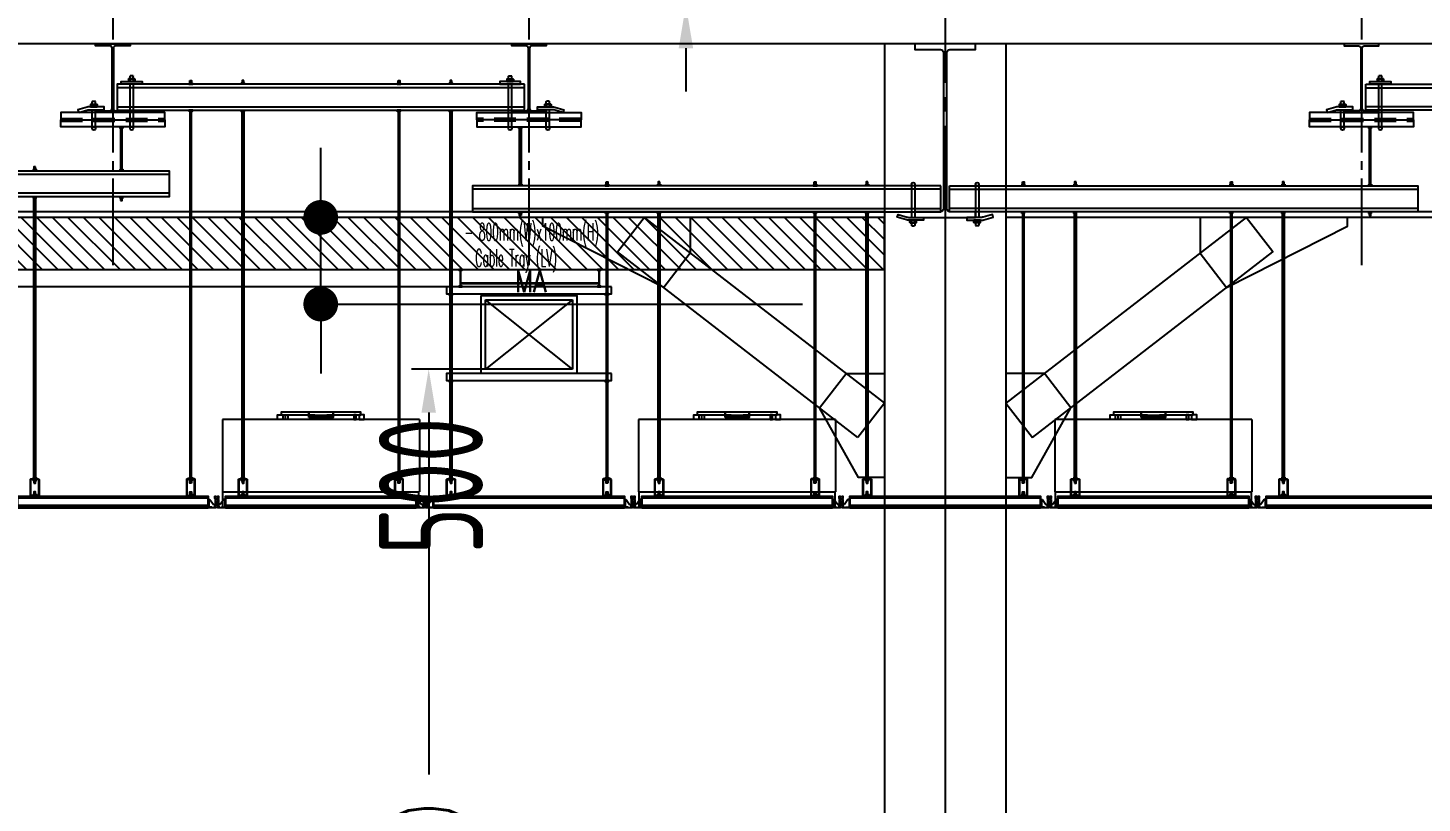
# Model space of a CAD drawing. Header units: millimetres. Extents: x -192235 to 515711, y 45168 to 947868.
# Drawn here: x 109711 to 117750, y 459348 to 463818 of the extents above; entities that cross this region are included whole.
import ezdxf
from ezdxf.enums import TextEntityAlignment as Align

# ---------------------------------------------------------------- set-up
doc = ezdxf.new("R2010")
doc.units = ezdxf.units.MM
doc.header["$LTSCALE"] = 1000
doc.header["$PDMODE"] = 1
for name, pattern in [('TPH12-SEC-@20-1$0$CENTERK0', [0.65, 0.5, -0.05, 0.05, -0.05]), ('TPH12-SEC-@20-1$0$CENTERK5', [6.916, 6.667, -0.083, 0.083, -0.083]), ('YCD-Xfa-Sec-24$0$HIDDEN', [0.375, 0.25, -0.125]), ('YCD-Xfa-Sec-24$0$HIDDEN2', [0.1875, 0.125, -0.0625])]:
    doc.linetypes.add(name, pattern=pattern)
for name, color, linetype in [('0-rev-20250425-與2次配干涉後移位', 7, 'Continuous'), ('E-POWER-CABL', 80, 'Continuous'), ('M-TXT', 3, 'Continuous'), ('SUPPORT', 2, 'Continuous'), ('TPH12-SEC-@20-1$0$H-SIN', 252, 'TPH12-SEC-@20-1$0$CENTERK5'), ('TPH12-SEC-@20-1$0$KABE1', 252, 'Continuous'), ('TPH12-SEC-@20-1$0$SIAGE1', 252, 'Continuous'), ('TPH12-SEC-@20-1$0$SIN-M', 252, 'Continuous'), ('TPH12-SEC-@20-1$0$STEEL2', 252, 'Continuous'), ('TPH12-SEC-@20-1$0$STEEL3', 252, 'Continuous'), ('YCD-Xfa-Sec-24$0$A-C-Ceil-Hand4-8', 192, 'Continuous'), ('YCD-Xfa-Sec-24$0$A-C-Ceil-Hand_3-8', 2, 'Continuous'), ('YCD-Xfa-Sec-24$0$A-C-Ceiling Grid', 15, 'Continuous'), ('YCD-Xfa-Sec-24$0$Ceil-Sup-150', 3, 'Continuous'), ('YCD-Xfa-Sec-24$0$Ceil-Sup-P1001', 3, 'Continuous'), ('YCD-Xfa-Sec-24$0$FFU', 145, 'Continuous'), ('YFM1P-短$0$14P5-CSH-3-402-B$0$SH-TEXT', 4, 'Continuous'), ('YFM1P-短$0$E-XTR', 4, 'Continuous'), ('YFM1P-短$0$M-HVAC-CMDUCT', 150, 'Continuous')]:
    doc.layers.add(name, color=color, linetype=linetype)
doc.styles.add('aa-txt', font='simplex.shx', dxfattribs={"width": 0.7, "bigfont": 'chineset.shx'})
doc.styles.add('TPH12-SEC-@20-1$0$dim-txt', font='isocp.shx', dxfattribs={"width": 0.7, "bigfont": 'chineset.shx'})
doc.styles.add('YFM1P-短$0$14P5-CSH-3-402-B$0$AA-TXT', font='simplex.shx', dxfattribs={"width": 0.8, "bigfont": 'CHINA.shx'})
doc.dimstyles.new('adim-1500', dxfattribs={"dimscale": 1000, "dimtxt": 0.375, "dimasz": 0.25, "dimexe": 0.1, "dimexo": 0.5, "dimgap": 0.15, "dimtad": 0, "dimdec": 4, "dimtxsty": 'aa-txt', "dimcen": 3.75, "dimclrd": 3, "dimclre": 3, "dimclrt": 256, "dimadec": 0, "dimazin": 0, "dimtfac": 1, "dimtdec": 4, "dimtmove": 0, "dimatfit": 3, "dimfxl": 0.1, "dimarcsym": 0})
doc.dimstyles.new('TPH12-SEC-@20-1$0$ARCH-dim-2000', dxfattribs={"dimscale": 2000, "dimtxt": 0.3, "dimasz": 0.1, "dimexe": 0.1, "dimexo": 0.1, "dimgap": 0.05, "dimtad": 1, "dimdec": 0, "dimrnd": 0.1, "dimdsep": 46, "dimlunit": 6, "dimtxsty": 'TPH12-SEC-@20-1$0$dim-txt', "dimblk": 'TPH12-SEC-@20-1$0$_Dot', "dimblk1": 'TPH12-SEC-@20-1$0$_Origin', "dimblk2": 'TPH12-SEC-@20-1$0$_Origin', "dimcen": 2, "dimclrd": 256, "dimclre": 256, "dimclrt": 256, "dimadec": 0, "dimazin": 0, "dimtfac": 1, "dimtdec": 1, "dimtix": 1, "dimtmove": 2, "dimatfit": 3, "dimldrblk": 'TPH12-SEC-@20-1$0$_Origin', "dimfxl": 1, "dimtvp": 1, "dimtolj": 1, "dimarcsym": 0})

# ---------------------------------------------------------------- blocks, each defined once
blk = doc.blocks.new('TPH12-SEC-@20-1$0$_Dot')
at = {"color": 0, "linetype": 'ByBlock', "lineweight": -2}
blk.add_line((-0.5, 0), (-1, 0), dxfattribs=at)
at = {"color": 0, "linetype": 'ByBlock', "const_width": 0.5}
blk.add_lwpolyline([(-0.25, 0, 1), (0.25, 0, 1)], format="xyb", close=True, dxfattribs=at)
blk = doc.blocks.new('*D915')
at = {"layer": 'DEFPOINTS', "color": 0, "transparency": 16777216}
for p in [(111399.2, 462725), (111399.2, 462725), (111399.2, 462225)]:
    blk.add_point(p, dxfattribs=at)
at = {"layer": 'TPH12-SEC-@20-1$0$SIN-M', "lineweight": -2, "transparency": 16777216}
for p, q in [((111399.2, 462925), (111399.2, 463125)), ((111399.2, 462225), (111399.2, 462725)), ((111399.2, 462025), (111399.2, 461825))]:
    blk.add_line(p, q, dxfattribs=at)
at = {"layer": 'TPH12-SEC-@20-1$0$SIN-M', "lineweight": -2, "transparency": 16777216, "xscale": 200, "yscale": 200, "zscale": 200}
for p, rotation in [((111399.2, 462725), 270), ((111399.2, 462225), 90)]:
    blk.add_blockref('TPH12-SEC-@20-1$0$_Dot', p, dxfattribs=dict(at, rotation=rotation))
at = {"layer": 'TPH12-SEC-@20-1$0$SIN-M', "transparency": 16777216, "insert": (112034.4, 461175.5), "char_height": 600, "attachment_point": 5, "rotation": 90, "style": 'TPH12-SEC-@20-1$0$dim-txt'}
blk.add_mtext('\\A1;500', dxfattribs=at)
blk = doc.blocks.new('TPH12-SEC-@20-1$0$_Origin')
at = {"color": 0, "linetype": 'ByBlock', "lineweight": -2}
blk.add_line((0, 0), (-1, 0), dxfattribs=at)
blk.add_circle((0, 0), 0.5, dxfattribs=at)
blk = doc.blocks.new('YFM1P-短')
at = {"layer": 'YFM1P-短$0$E-XTR'}
h = blk.add_hatch(dxfattribs=at)
h.set_pattern_fill('ANSI31', color=256, scale=20, style=0)
h.set_pattern_definition([(45, (95356.235, 447916.99), (-44.90128, 44.90128), [])])
h.paths.add_polyline_path([(189650, 462425), (189650, 462725), (175350, 462725), (175350, 462425)])
blk.add_lwpolyline([(175350, 462725), (189650, 462725), (189650, 462425), (175350, 462425)], close=True, dxfattribs=at)
at = {"layer": 'YFM1P-短$0$M-HVAC-CMDUCT'}
for p, q in [((177650, 462250), (177150, 462250, 0)), ((177150, 462250, 0), (177150, 461850)), ((177150, 461850), (177650, 462250)), ((177150, 462250, 0), (177650, 461850)), ((177650, 462250), (177150, 462250, 0)), ((177150, 462250, 0), (177150, 461850)), ((177150, 461850), (177650, 462250)), ((177150, 462250, 0), (177650, 461850)), ((177650, 461850), (177650, 462250)), ((177650, 461850), (177650, 462250)), ((177150, 461850), (177650, 461850)), ((177150, 461850), (177650, 461850))]:
    blk.add_line(p, q, dxfattribs=at)
blk.add_lwpolyline([(177675, 462275), (177125, 462275), (177125, 461825), (177675, 461825)], close=True, dxfattribs=at)
at = {"layer": 'YFM1P-短$0$14P5-CSH-3-402-B$0$SH-TEXT', "color": 4, "style": 'YFM1P-短$0$14P5-CSH-3-402-B$0$AA-TXT', "text_generation_flag": 2, "width": 0.8}
blk.add_text('MA', height=125, dxfattribs=at).set_placement((177388.7, 462355.6, 0), align=Align.MIDDLE_CENTER)
blk = doc.blocks.new('YCD-Xfa-Sec-24$0$cg-1')
blk.add_lwpolyline([(0, 68), (0, 0), (1100, 0), (1100, 2.8), (0, 2.8), (0, 15.2), (1100, 15.2), (1100, 55.7), (0, 55.7), (0, 68), (1100, 68), (1100, 0)])
blk = doc.blocks.new('YCD-Xfa-Sec-24$0$Cap-3')
for p, q in [((-8, 2.8), (-11, 2)), ((-11, 2), (-11, 0)), ((-11, 2), (11, 2)), ((-11, 0), (11, 0)), ((-8, 9.2), (-8, 2.8)), ((0, 10), (-6, 10)), ((-4, 9.2), (-4, 2.8)), ((6, 10), (0, 10)), ((4, 2.8), (4, 9.2)), ((8, 9.2), (8, 2.8)), ((8, 2.8), (11, 2)), ((11, 2), (11, 0))]:
    blk.add_line(p, q)
for centre, radius, start, end in [((-6, 7.1), 2.9, 46.39718, 133.60282), ((-6, 4.9), 2.9, 226.39718, 313.60282), ((0, -0.4), 10.4, 67.38014, 112.61986), ((0, 12.4), 10.4, 247.38014, 292.61986), ((6, 7.1), 2.9, 46.39718, 133.60282), ((6, 4.9), 2.9, 226.39718, 313.60282)]:
    blk.add_arc(centre, radius, start, end)
blk = doc.blocks.new('YCD-Xfa-Sec-24$0$Ceil-4T')
for p, q in [((0.45, 5.1), (0, 5.1)), ((0, 5.1), (0, 0)), ((2.2, 0.33), (0, 0.33)), ((0, 0.25), (2.2, 0.25)), ((2.2, 0), (0, 0)), ((0.45, 4.8), (0.45, 5.1)), ((0.45, 4.8), (0.45, 0.33)), ((0.45, 4.8), (1.05, 4.8)), ((0.6, 0.33), (2.2, 0.33)), ((1.05, 4.8), (3, 2.05)), ((3, 2.05), (3.95, 2.05)), ((3.95, 1.55), (3.75, 0.88)), ((3.75, 0.88), (3.95, 0.88)), ((3.75, 0.88), (3.75, 0.25)), ((3.95, 4.8), (3.95, 0.3)), ((3.95, 0.88), (3.95, 1.55)), ((3.95, 0.88), (3.95, 0.45)), ((4.3, 5.1), (4.25, 5.1)), ((5.75, 5.1), (5.7, 5.1)), ((6.05, 4.8), (6.05, 0.3)), ((7, 2.05), (6.05, 2.05)), ((6.05, 1.55), (6.25, 0.88)), ((6.05, 0.88), (6.05, 1.55)), ((6.25, 0.88), (6.05, 0.88)), ((6.05, 0.88), (6.05, 0.45)), ((6.25, 0.88), (6.25, 0.25)), ((8.95, 4.8), (7, 2.05)), ((7.8, 0.33), (10, 0.33)), ((10, 0.25), (7.8, 0.25)), ((10, 0), (7.8, 0)), ((9.55, 4.8), (8.95, 4.8)), ((9.55, 5.1), (10, 5.1)), ((9.55, 4.8), (9.55, 5.1)), ((9.55, 4.8), (9.55, 0.28)), ((10, 5.1), (10, 0))]:
    blk.add_line(p, q)
for points in [[(5.58, 0.1), (5.54, 0.1, -0.414214), (5.5, 0.14), (5.5, 0.58, -0.414214), (5.52, 0.6), (5.82, 0.6, 0.414214), (5.84, 0.62), (5.84, 1.2, 0.414214), (5.74, 1.3), (4.26, 1.3, 0.414214), (4.16, 1.2), (4.16, 0.62, 0.414214), (4.18, 0.6), (4.48, 0.6, -0.414214), (4.5, 0.58), (4.5, 0.14, -0.414214), (4.46, 0.1), (4.42, 0.1, 0.414214), (4.4, 0.08), (4.4, 0.04, -0.414214), (4.36, 0), (2.24, 0, -0.414214), (2.2, 0.04), (2.2, 0.25), (2.2, 0.28, -0.414214), (2.25, 0.33), (2.27, 0.33, -0.414214), (2.32, 0.28), (2.32, 0.27, 0.414214), (2.34, 0.25), (3.87, 0.25, 0.414214), (3.97, 0.35), (3.97, 1.48, -0.414214), (3.99, 1.5), (4.2, 1.5, 0.414214), (4.3, 1.6), (4.3, 5.4, 0.414214), (4.2, 5.5), (3.96, 5.5, -0.414214), (3.94, 5.52), (3.94, 6.76, -0.414214), (3.98, 6.8), (4.46, 6.8, -0.414214), (4.5, 6.76), (4.5, 6.42, -0.414214), (4.48, 6.4), (4.18, 6.4, 0.414214), (4.16, 6.38), (4.16, 5.8, 0.414214), (4.26, 5.7), (5.74, 5.7, 0.414214), (5.84, 5.8), (5.84, 6.38, 0.414214), (5.82, 6.4), (5.52, 6.4, -0.414214), (5.5, 6.42), (5.5, 6.76, -0.414214), (5.54, 6.8), (6.02, 6.8, -0.414214), (6.06, 6.76), (6.06, 5.52, -0.414214), (6.04, 5.5), (5.8, 5.5, 0.414214), (5.7, 5.4), (5.7, 1.6, 0.414214), (5.8, 1.5), (6.01, 1.5, -0.414214), (6.03, 1.48), (6.03, 0.35, 0.414214), (6.13, 0.25), (7.66, 0.25, 0.414214), (7.68, 0.27), (7.68, 0.28, -0.414214), (7.73, 0.33), (7.75, 0.33, -0.414214), (7.8, 0.28), (7.8, 0.25), (7.8, 0.04, -0.414214), (7.76, 0), (5.64, 0, -0.414214), (5.6, 0.04), (5.6, 0.08, 0.414214)], [(4.52, 5.5, 0.414214), (4.42, 5.4), (4.42, 5.2, 0.414214), (4.52, 5.1), (5.48, 5.1, 0.414214), (5.58, 5.2), (5.58, 5.4, 0.414214), (5.48, 5.5)], [(5.58, 3.24, -0.684718), (5.41, 3.17, 0.441058), (4.59, 3.17, -0.684718), (4.42, 3.24), (4.42, 4.38), (4.42, 4.8, -0.414214), (4.52, 4.9), (5.48, 4.9, -0.414214), (5.58, 4.8), (5.58, 4.38)], [(5, 1.5), (5.48, 1.5, 0.414214), (5.58, 1.6), (5.58, 2.36, 0.684718), (5.41, 2.43, -0.441058), (4.59, 2.43, 0.684718), (4.42, 2.36), (4.42, 1.6, 0.414214), (4.52, 1.5)]]:
    blk.add_lwpolyline(points, format="xyb", close=True)
blk.add_circle((5, 2.8), 0.375)
for centre, radius, start, end in [((3.75, 0.45), 0.2, 270, 0), ((4.25, 4.8), 0.3, 90, 180), ((5.75, 4.8), 0.3, 0, 90), ((6.25, 0.45), 0.2, 180, 270)]:
    blk.add_arc(centre, radius, start, end)
for p in [(2.2, 0), (2.2, 0), (2.2, 0), (2.2, 0), (2.2, 0), (2.2, 0), (2.2, 0), (2.2, 0), (2.2, 0), (2.2, 0), (2.2, 0), (2.2, 0), (2.2, 0), (2.2, 0), (2.2, 0), (2.2, 0), (2.2, 0), (3.95, 0.35), (3.97, 0.41), (4.16, 0.64), (4.54, 5.1), (4.56, 4.9), (4.58, 5.1), (5.84, 0.65), (5.85, 0.67), (6.03, 0.41), (6.05, 0.35), (7.8, 0)]:
    blk.add_point(p)
blk = doc.blocks.new('YCD-Xfa-Sec-24$0$FFU-120x120x55')
for p, q in [((-56.8, 50.8), (-56.8, 9)), ((56.8, 50.8), (-56.8, 50.8)), ((56.8, 50.8), (56.8, 9)), ((-56.8, 9), (56.8, 9)), ((-56.5, 0), (-56.5, 9)), ((56.5, 0), (56.5, 9)), ((-56.5, 0), (56.5, 0))]:
    blk.add_line(p, q)
for points in [[(-22.03, 50.8), (-25, 50.8), (-25, 53.5), (-22.03, 53.5), (-22.03, 51.04)], [(-19, 50.8), (-20.35, 50.8), (-20.35, 53.5), (-19, 53.5), (-19, 51.04)], [(-7, 51.8), (-7, 52.7), (7, 52.7), (7, 51.8)], [(19, 50.8), (20.35, 50.8), (20.35, 53.5), (19, 53.5), (19, 50.95)], [(22.03, 50.8), (25, 50.8), (25, 53.5), (22.03, 53.5), (22.03, 50.95)]]:
    blk.add_lwpolyline(points, close=True)
for points in [[(-7, 54.87, 0.414214), (-7.13, 55), (-23, 55), (-23, 53.5), (-7.13, 53.5, 0.414214), (-7, 53.63)], [(6.87, 53.49, 0.396463), (7, 53.63), (7, 54.87, 0.414214), (6.87, 55), (-6.87, 55, 0.414214), (-7, 54.87), (-7, 53.63, 0.396539), (-6.87, 53.49, 0.029282)], [(7.13, 53.5), (23, 53.5), (23, 55), (7.13, 55, 0.414214), (7, 54.87), (7, 53.63, 0.414214)]]:
    blk.add_lwpolyline(points, format="xyb", close=True)
blk = doc.blocks.new('YCD-Xfa-Sec-24$0$Cap-4')
for p, q in [((1.76, 0), (-1.76, 0)), ((-1.9, -1.31), (-1.9, -0.18)), ((-1.9, -1.31), (-1.9, -0.18)), ((1.76, -1.49), (-1.76, -1.49)), ((1.76, -1.49), (-1.76, -1.49)), ((-1.39, -0.05), (-1.75, -0.05)), ((-1.39, -0.05), (-1.75, -0.05)), ((-1.39, -1.44), (-1.75, -1.44)), ((-1.39, -1.44), (-1.75, -1.44)), ((-1.02, -1.31), (-1.02, -0.18)), ((-1.02, -1.31), (-1.02, -0.18)), ((-0.95, -1.49), (-0.95, -3.09)), ((-0.95, -3.09), (-0.82, -3.22)), ((0.82, -3.22), (-0.82, -3.22)), ((0.53, -0.05), (-0.53, -0.05)), ((0.53, -0.05), (-0.53, -0.05)), ((0.53, -1.44), (-0.53, -1.44)), ((0.53, -1.44), (-0.53, -1.44)), ((0.82, -3.22), (0.95, -3.09)), ((0.95, -1.49), (0.95, -3.09)), ((1.02, -1.31), (1.02, -0.18)), ((1.02, -1.31), (1.02, -0.18)), ((1.39, -0.05), (1.75, -0.05)), ((1.39, -0.05), (1.75, -0.05)), ((1.39, -1.44), (1.75, -1.44)), ((1.39, -1.44), (1.75, -1.44)), ((1.9, -1.31), (1.9, -0.18)), ((1.9, -1.31), (1.9, -0.18))]:
    blk.add_line(p, q)
for centre, radius, start, end in [((-1.6, -0.27), 0.316, 120.56811, 163.207), ((-1.6, -0.27), 0.316, 120.56811, 163.207), ((-1.64, -0.33), 0.303, 111.89653, 149.5654), ((-1.64, -0.33), 0.303, 111.89653, 149.5654), ((-1.64, -1.16), 0.303, 210.4346, 248.10347), ((-1.64, -1.16), 0.303, 210.4346, 248.10347), ((-1.6, -1.22), 0.316, 196.793, 239.43189), ((-1.6, -1.22), 0.316, 196.793, 239.43189), ((-1.6, -1.26), 1.23, 61.78852, 80.11234), ((-1.6, -1.26), 1.23, 61.78852, 80.11234), ((-1.6, -0.23), 1.23, 279.88766, 298.21148), ((-1.6, -0.23), 1.23, 279.88766, 298.21148), ((-0.43, -1.46), 1.41, 94.15324, 114.87611), ((-0.43, -1.46), 1.41, 94.15324, 114.87611), ((-0.43, -0.03), 1.41, 245.12389, 265.84676), ((-0.43, -0.03), 1.41, 245.12389, 265.84676), ((0.43, -1.46), 1.41, 65.12389, 85.84676), ((0.43, -1.46), 1.41, 65.12389, 85.84676), ((0.43, -0.03), 1.41, 274.15324, 294.87611), ((0.43, -0.03), 1.41, 274.15324, 294.87611), ((1.6, -1.26), 1.23, 99.88766, 118.21148), ((1.6, -1.26), 1.23, 99.88766, 118.21148), ((1.6, -0.23), 1.23, 241.78852, 260.11234), ((1.6, -0.23), 1.23, 241.78852, 260.11234), ((1.64, -0.33), 0.303, 30.4346, 68.10347), ((1.64, -0.33), 0.303, 30.4346, 68.10347), ((1.64, -1.16), 0.303, 291.89653, 329.5654), ((1.64, -1.16), 0.303, 291.89653, 329.5654), ((1.6, -0.27), 0.316, 16.793, 59.43189), ((1.6, -0.27), 0.316, 16.793, 59.43189), ((1.6, -1.22), 0.316, 300.56811, 343.207), ((1.6, -1.22), 0.316, 300.56811, 343.207)]:
    blk.add_arc(centre, radius, start, end)
blk = doc.blocks.new('YCD-Xfa-Sec-24')
at = {"layer": 'YCD-Xfa-Sec-24$0$A-C-Ceil-Hand4-8', "elevation": 0}
for points in [[(592554.8, 392917), (592545.2, 392917), (592545.2, 393236.5), (592554.8, 393236.5)], [(597445.2, 392917), (597454.8, 392917), (597454.8, 393236.5), (597445.2, 393236.5)], [(599754.8, 393004), (599745.2, 393004), (599745.2, 393236.5), (599754.8, 393236.5)], [(599754.8, 392822), (599745.2, 392822), (599745.2, 392834), (599754.8, 392834)], [(592554.8, 392735), (592545.2, 392735), (592545.2, 392747), (592554.8, 392747)], [(597445.2, 392735), (597454.8, 392735), (597454.8, 392747), (597445.2, 392747)]]:
    blk.add_lwpolyline(points, close=True, dxfattribs=at)
at = {"layer": 'YCD-Xfa-Sec-24$0$A-C-Ceil-Hand_3-8', "elevation": 0}
for points in [[(597845.2, 393514.3), (597854.8, 393514.3), (597854.8, 393502.3), (597845.2, 393502.3)], [(598154.8, 393514.3), (598145.2, 393514.3), (598145.2, 393502.3), (598154.8, 393502.3)], [(599045.2, 393514.3), (599054.8, 393514.3), (599054.8, 393502.3), (599045.2, 393502.3)], [(599354.8, 393514.3), (599345.2, 393514.3), (599345.2, 393502.3), (599354.8, 393502.3)], [(597845.2, 391228), (597854.8, 391228), (597854.8, 393332.3), (597845.2, 393332.3)], [(598154.8, 391228), (598145.2, 391228), (598145.2, 393332.3), (598154.8, 393332.3)], [(599045.2, 391228), (599054.8, 391228), (599054.8, 393332.3), (599045.2, 393332.3)], [(599354.8, 391228), (599345.2, 391228), (599345.2, 393332.3), (599354.8, 393332.3)], [(600245.2, 393016), (600254.8, 393016), (600254.8, 393004), (600245.2, 393004)], [(593045.2, 392929), (593054.8, 392929), (593054.8, 392917), (593045.2, 392917)], [(593354.8, 392929), (593345.2, 392929), (593345.2, 392917), (593354.8, 392917)], [(594245.2, 392929), (594254.8, 392929), (594254.8, 392917), (594245.2, 392917)], [(594554.8, 392929), (594545.2, 392929), (594545.2, 392917), (594554.8, 392917)], [(595445.2, 392929), (595454.8, 392929), (595454.8, 392917), (595445.2, 392917)], [(595754.8, 392929), (595745.2, 392929), (595745.2, 392917), (595754.8, 392917)], [(596645.2, 392929), (596654.8, 392929), (596654.8, 392917), (596645.2, 392917)], [(596954.8, 392929), (596945.2, 392929), (596945.2, 392917), (596954.8, 392917)], [(600245.2, 391228), (600254.8, 391228), (600254.8, 392834), (600245.2, 392834)], [(593045.2, 391228), (593054.8, 391228), (593054.8, 392747), (593045.2, 392747)], [(593354.8, 391228), (593345.2, 391228), (593345.2, 392747), (593354.8, 392747)], [(594245.2, 391228), (594254.8, 391228), (594254.8, 392747), (594245.2, 392747)], [(594554.8, 391228), (594545.2, 391228), (594545.2, 392747), (594554.8, 392747)], [(595445.2, 391228), (595454.8, 391228), (595454.8, 392747), (595445.2, 392747)], [(595754.8, 391228), (595745.2, 391228), (595745.2, 392747), (595754.8, 392747)], [(596645.2, 391228), (596654.8, 391228), (596654.8, 392747), (596645.2, 392747)], [(596954.8, 391228), (596945.2, 391228), (596945.2, 392747), (596954.8, 392747)], [(593054.8, 391193), (593045.2, 391193), (593045.2, 391205), (593054.8, 391205)], [(593345.2, 391193), (593354.8, 391193), (593354.8, 391205), (593345.2, 391205)], [(594254.8, 391193), (594245.2, 391193), (594245.2, 391205), (594254.8, 391205)], [(594545.2, 391193), (594554.8, 391193), (594554.8, 391205), (594545.2, 391205)], [(595454.8, 391193), (595445.2, 391193), (595445.2, 391205), (595454.8, 391205)], [(595745.2, 391193), (595754.8, 391193), (595754.8, 391205), (595745.2, 391205)], [(596654.8, 391193), (596645.2, 391193), (596645.2, 391205), (596654.8, 391205)], [(596945.2, 391193), (596954.8, 391193), (596954.8, 391205), (596945.2, 391205)], [(597854.8, 391193), (597845.2, 391193), (597845.2, 391205), (597854.8, 391205)], [(598145.2, 391193), (598154.8, 391193), (598154.8, 391205), (598145.2, 391205)], [(599054.8, 391193), (599045.2, 391193), (599045.2, 391205), (599054.8, 391205)], [(599345.2, 391193), (599354.8, 391193), (599354.8, 391205), (599345.2, 391205)], [(600254.8, 391193), (600245.2, 391193), (600245.2, 391205), (600254.8, 391205)], [(593054.8, 391131), (593045.2, 391131), (593045.2, 391143), (593054.8, 391143)], [(593345.2, 391131), (593354.8, 391131), (593354.8, 391143), (593345.2, 391143)], [(594254.8, 391131), (594245.2, 391131), (594245.2, 391143), (594254.8, 391143)], [(594545.2, 391131), (594554.8, 391131), (594554.8, 391143), (594545.2, 391143)], [(595454.8, 391131), (595445.2, 391131), (595445.2, 391143), (595454.8, 391143)], [(595745.2, 391131), (595754.8, 391131), (595754.8, 391143), (595745.2, 391143)], [(596654.8, 391131), (596645.2, 391131), (596645.2, 391143), (596654.8, 391143)], [(596945.2, 391131), (596954.8, 391131), (596954.8, 391143), (596945.2, 391143)], [(597854.8, 391131), (597845.2, 391131), (597845.2, 391143), (597854.8, 391143)], [(598145.2, 391131), (598154.8, 391131), (598154.8, 391143), (598145.2, 391143)], [(599054.8, 391131), (599045.2, 391131), (599045.2, 391143), (599054.8, 391143)], [(599345.2, 391131), (599354.8, 391131), (599354.8, 391143), (599345.2, 391143)], [(600254.8, 391131), (600245.2, 391131), (600245.2, 391143), (600254.8, 391143)]]:
    blk.add_lwpolyline(points, close=True, dxfattribs=at)
for points in [[(593025, 391213), (593025, 391123, 0.414214), (593030, 391118), (593070, 391118, 0.414214), (593075, 391123), (593075, 391213, 0.414214), (593070, 391218), (593030, 391218, 0.414214)], [(593028, 391213), (593028, 391123, 0.414214), (593030, 391121), (593070, 391121, 0.414214), (593072, 391123), (593072, 391213, 0.414214), (593070, 391215), (593030, 391215, 0.414214)], [(593375, 391213), (593375, 391123, -0.414214), (593370, 391118), (593330, 391118, -0.414214), (593325, 391123), (593325, 391213, -0.414214), (593330, 391218), (593370, 391218, -0.414214)], [(593372, 391213), (593372, 391123, -0.414214), (593370, 391121), (593330, 391121, -0.414214), (593328, 391123), (593328, 391213, -0.414214), (593330, 391215), (593370, 391215, -0.414214)], [(594225, 391213), (594225, 391123, 0.414214), (594230, 391118), (594270, 391118, 0.414214), (594275, 391123), (594275, 391213, 0.414214), (594270, 391218), (594230, 391218, 0.414214)], [(594228, 391213), (594228, 391123, 0.414214), (594230, 391121), (594270, 391121, 0.414214), (594272, 391123), (594272, 391213, 0.414214), (594270, 391215), (594230, 391215, 0.414214)], [(594575, 391213), (594575, 391123, -0.414214), (594570, 391118), (594530, 391118, -0.414214), (594525, 391123), (594525, 391213, -0.414214), (594530, 391218), (594570, 391218, -0.414214)], [(594572, 391213), (594572, 391123, -0.414214), (594570, 391121), (594530, 391121, -0.414214), (594528, 391123), (594528, 391213, -0.414214), (594530, 391215), (594570, 391215, -0.414214)], [(595425, 391213), (595425, 391123, 0.414214), (595430, 391118), (595470, 391118, 0.414214), (595475, 391123), (595475, 391213, 0.414214), (595470, 391218), (595430, 391218, 0.414214)], [(595428, 391213), (595428, 391123, 0.414214), (595430, 391121), (595470, 391121, 0.414214), (595472, 391123), (595472, 391213, 0.414214), (595470, 391215), (595430, 391215, 0.414214)], [(595775, 391213), (595775, 391123, -0.414214), (595770, 391118), (595730, 391118, -0.414214), (595725, 391123), (595725, 391213, -0.414214), (595730, 391218), (595770, 391218, -0.414214)], [(595772, 391213), (595772, 391123, -0.414214), (595770, 391121), (595730, 391121, -0.414214), (595728, 391123), (595728, 391213, -0.414214), (595730, 391215), (595770, 391215, -0.414214)], [(596625, 391213), (596625, 391123, 0.414214), (596630, 391118), (596670, 391118, 0.414214), (596675, 391123), (596675, 391213, 0.414214), (596670, 391218), (596630, 391218, 0.414214)], [(596628, 391213), (596628, 391123, 0.414214), (596630, 391121), (596670, 391121, 0.414214), (596672, 391123), (596672, 391213, 0.414214), (596670, 391215), (596630, 391215, 0.414214)], [(596975, 391213), (596975, 391123, -0.414214), (596970, 391118), (596930, 391118, -0.414214), (596925, 391123), (596925, 391213, -0.414214), (596930, 391218), (596970, 391218, -0.414214)], [(596972, 391213), (596972, 391123, -0.414214), (596970, 391121), (596930, 391121, -0.414214), (596928, 391123), (596928, 391213, -0.414214), (596930, 391215), (596970, 391215, -0.414214)], [(597825, 391213), (597825, 391123, 0.414214), (597830, 391118), (597870, 391118, 0.414214), (597875, 391123), (597875, 391213, 0.414214), (597870, 391218), (597830, 391218, 0.414214)], [(597828, 391213), (597828, 391123, 0.414214), (597830, 391121), (597870, 391121, 0.414214), (597872, 391123), (597872, 391213, 0.414214), (597870, 391215), (597830, 391215, 0.414214)], [(598175, 391213), (598175, 391123, -0.414214), (598170, 391118), (598130, 391118, -0.414214), (598125, 391123), (598125, 391213, -0.414214), (598130, 391218), (598170, 391218, -0.414214)], [(598172, 391213), (598172, 391123, -0.414214), (598170, 391121), (598130, 391121, -0.414214), (598128, 391123), (598128, 391213, -0.414214), (598130, 391215), (598170, 391215, -0.414214)], [(599025, 391213), (599025, 391123, 0.414214), (599030, 391118), (599070, 391118, 0.414214), (599075, 391123), (599075, 391213, 0.414214), (599070, 391218), (599030, 391218, 0.414214)], [(599028, 391213), (599028, 391123, 0.414214), (599030, 391121), (599070, 391121, 0.414214), (599072, 391123), (599072, 391213, 0.414214), (599070, 391215), (599030, 391215, 0.414214)], [(599375, 391213), (599375, 391123, -0.414214), (599370, 391118), (599330, 391118, -0.414214), (599325, 391123), (599325, 391213, -0.414214), (599330, 391218), (599370, 391218, -0.414214)], [(599372, 391213), (599372, 391123, -0.414214), (599370, 391121), (599330, 391121, -0.414214), (599328, 391123), (599328, 391213, -0.414214), (599330, 391215), (599370, 391215, -0.414214)], [(600225, 391213), (600225, 391123, 0.414214), (600230, 391118), (600270, 391118, 0.414214), (600275, 391123), (600275, 391213, 0.414214), (600270, 391218), (600230, 391218, 0.414214)], [(600228, 391213), (600228, 391123, 0.414214), (600230, 391121), (600270, 391121, 0.414214), (600272, 391123), (600272, 391213, 0.414214), (600270, 391215), (600230, 391215, 0.414214)]]:
    blk.add_lwpolyline(points, format="xyb", close=True, dxfattribs=at)
at = {"layer": 'YCD-Xfa-Sec-24$0$Ceil-Sup-150'}
for p, q in [((592481.4, 393236.9), (592481.4, 393492.3)), ((592500.5, 393236.9), (592500.5, 393492.3)), ((597499.5, 393236.9), (597499.5, 393492.3)), ((597518.5, 393236.9), (597518.5, 393492.3)), ((599681.4, 393236.9), (599681.4, 393492.3)), ((599700.5, 393236.9), (599700.5, 393492.3)), ((592699.5, 393236.9), (592699.5, 393345.9)), ((592718.5, 393236.9), (592718.5, 393345.9)), ((597281.5, 393236.9), (597281.5, 393345.9)), ((597300.5, 393236.9), (597300.5, 393345.9)), ((599899.5, 393236.9), (599899.5, 393345.9)), ((599918.5, 393236.9), (599918.5, 393345.9)), ((594806, 392916.5), (594806, 392725)), ((594825, 392916.5), (594825, 392725)), ((595175, 392916.5), (595175, 392725)), ((595194, 392916.5), (595194, 392725))]:
    blk.add_line(p, q, dxfattribs=at)
for points in [[(592575, 393492.3), (590225, 393492.3), (590225, 393342.3), (592575, 393342.3)], [(592575, 393472.3), (590225, 393472.3), (590225, 393362.3), (592575, 393362.3)], [(592431, 393492.3), (592551, 393492.3), (592551, 393508.3), (592431, 393508.3)], [(597425, 393492.3), (599775, 393492.3), (599775, 393342.3), (597425, 393342.3)], [(597425, 393472.3), (599775, 393472.3), (599775, 393362.3), (597425, 393362.3)], [(597569, 393492.3), (597449, 393492.3), (597449, 393508.3), (597569, 393508.3)], [(599631, 393492.3), (599751, 393492.3), (599751, 393508.3), (599631, 393508.3)], [(602475, 392994), (599475, 392994), (599475, 392844), (602475, 392844)], [(602475, 392974), (599475, 392974), (599475, 392864), (602475, 392864)], [(594975, 392907), (592275, 392907), (592275, 392757), (594975, 392757)], [(595025, 392907), (597725, 392907), (597725, 392757), (595025, 392757)], [(594975, 392887), (592275, 392887), (592275, 392777), (594975, 392777)], [(595025, 392887), (597725, 392887), (597725, 392777), (595025, 392777)]]:
    blk.add_lwpolyline(points, close=True, dxfattribs=at)
for points in [[(592735.1, 393361.9, -0.072199), (592748.2, 393360), (592801.1, 393344.3), (592796.5, 393329), (592743.7, 393344.7, 0.072199), (592735.1, 393345.9), (592649, 393345.9), (592649, 393361.9)], [(597264.9, 393361.9, 0.072199), (597251.8, 393360), (597198.9, 393344.3), (597203.5, 393329), (597256.3, 393344.7, -0.072199), (597264.9, 393345.9), (597351, 393345.9), (597351, 393361.9)], [(599935.1, 393361.9, -0.072199), (599948.2, 393360), (600001.1, 393344.3), (599996.5, 393329), (599943.7, 393344.7, 0.072199), (599935.1, 393345.9), (599849, 393345.9), (599849, 393361.9)], [(594789.4, 392709, -0.072199), (594776.3, 392710.9), (594723.4, 392726.6), (594728, 392741.9), (594780.8, 392726.2, 0.072199), (594789.4, 392725), (594875.5, 392725), (594875.5, 392709)], [(595210.6, 392709, 0.072199), (595223.7, 392710.9), (595276.6, 392726.6), (595272, 392741.9), (595219.2, 392726.2, -0.072199), (595210.6, 392725), (595124.5, 392725), (595124.5, 392709)]]:
    blk.add_lwpolyline(points, format="xyb", close=True, dxfattribs=at)
at = {"layer": 'YCD-Xfa-Sec-24$0$Ceil-Sup-150', "linetype": 'YCD-Xfa-Sec-24$0$HIDDEN', "ltscale": 0.01}
for centre, start, end in [((592491, 393236.9), 0, 180), ((592709, 393236.9), 0, 180), ((597291, 393236.9), 0, 180), ((597509, 393236.9), 0, 180), ((599691, 393236.9), 0, 180), ((599909, 393236.9), 0, 180), ((594815.5, 392916.5), 180, 0), ((595184.5, 392916.5), 180, 0)]:
    blk.add_arc(centre, 9.53, start, end, dxfattribs=at)
at = {"layer": 'YCD-Xfa-Sec-24$0$Ceil-Sup-150'}
for centre, start, end in [((592491, 393236.9), 180, 0), ((592709, 393236.9), 180, 0), ((597291, 393236.9), 180, 0), ((597509, 393236.9), 180, 0), ((599691, 393236.9), 180, 0), ((599909, 393236.9), 180, 0), ((594815.5, 392916.5), 0, 180), ((595184.5, 392916.5), 0, 180)]:
    blk.add_arc(centre, 9.53, start, end, dxfattribs=at)
at = {"layer": 'YCD-Xfa-Sec-24$0$Ceil-Sup-P1001', "linetype": 'YCD-Xfa-Sec-24$0$HIDDEN2'}
for p, q in [((592900, 393294.9), (592300, 393294.9)), ((597100, 393294.9), (597700, 393294.9)), ((600100, 393294.9), (599500, 393294.9)), ((592900, 393280.6), (592300, 393280.6)), ((597100, 393280.6), (597700, 393280.6)), ((600100, 393280.6), (599500, 393280.6))]:
    blk.add_line(p, q, dxfattribs=at)
at = {"layer": 'YCD-Xfa-Sec-24$0$Ceil-Sup-P1001'}
for points in [[(592900, 393287.7), (592300, 393287.7), (592300, 393329), (592900, 393329)], [(597100, 393287.7), (597700, 393287.7), (597700, 393329), (597100, 393329)], [(600100, 393287.7), (599500, 393287.7), (599500, 393329), (600100, 393329)], [(592900, 393287.7), (592300, 393287.7), (592300, 393246.5), (592900, 393246.5)], [(597100, 393287.7), (597700, 393287.7), (597700, 393246.5), (597100, 393246.5)], [(600100, 393287.7), (599500, 393287.7), (599500, 393246.5), (600100, 393246.5)]]:
    blk.add_lwpolyline(points, close=True, dxfattribs=at)
at = {"layer": 'YCD-Xfa-Sec-24$0$A-C-Ceil-Hand4-8', "xscale": -1, "rotation": 180}
for p in [(592550, 393246.5), (599750, 393246.5), (597450, 392757)]:
    blk.add_blockref('YCD-Xfa-Sec-24$0$Cap-3', p, dxfattribs=at)
at = {"layer": 'YCD-Xfa-Sec-24$0$A-C-Ceil-Hand4-8', "rotation": 180}
for p in [(597450, 393246.5), (599750, 392844), (592550, 392757)]:
    blk.add_blockref('YCD-Xfa-Sec-24$0$Cap-3', p, dxfattribs=at)
at = {"layer": 'YCD-Xfa-Sec-24$0$A-C-Ceil-Hand4-8', "xscale": -1}
for p in [(599750, 392994), (592550, 392907)]:
    blk.add_blockref('YCD-Xfa-Sec-24$0$Cap-3', p, dxfattribs=at)
at = {"layer": 'YCD-Xfa-Sec-24$0$A-C-Ceil-Hand4-8'}
blk.add_blockref('YCD-Xfa-Sec-24$0$Cap-3', (597450, 392907), dxfattribs=at)
at = {"layer": 'YCD-Xfa-Sec-24$0$A-C-Ceil-Hand_3-8'}
for p in [(597850, 393492.3), (599050, 393492.3), (600250, 392994), (593050, 392907), (594250, 392907), (595450, 392907), (596650, 392907), (593050, 391218, 0), (594250, 391218, 0), (595450, 391218, 0), (596650, 391218, 0), (597850, 391218, 0), (599050, 391218, 0), (600250, 391218, 0), (593050, 391121, 0), (594250, 391121, 0), (595450, 391121, 0), (596650, 391121, 0), (597850, 391121, 0), (599050, 391121, 0), (600250, 391121, 0)]:
    blk.add_blockref('YCD-Xfa-Sec-24$0$Cap-3', p, dxfattribs=at)
at = {"layer": 'YCD-Xfa-Sec-24$0$A-C-Ceil-Hand_3-8', "xscale": -1}
for p in [(598150, 393492.3), (599350, 393492.3), (593350, 392907), (594550, 392907), (595750, 392907), (596950, 392907), (593350, 391218, 0), (594550, 391218, 0), (595750, 391218, 0), (596950, 391218, 0), (598150, 391218, 0), (599350, 391218, 0), (593350, 391121, 0), (594550, 391121, 0), (595750, 391121, 0), (596950, 391121, 0), (598150, 391121, 0), (599350, 391121, 0)]:
    blk.add_blockref('YCD-Xfa-Sec-24$0$Cap-3', p, dxfattribs=at)
at = {"layer": 'YCD-Xfa-Sec-24$0$A-C-Ceil-Hand_3-8', "rotation": 180}
for p in [(597850, 393342.3), (599050, 393342.3), (600250, 392844), (593050, 392757), (594250, 392757), (595450, 392757), (596650, 392757), (593050, 391215, 0), (594250, 391215, 0), (595450, 391215, 0), (596650, 391215, 0), (597850, 391215, 0), (599050, 391215, 0), (600250, 391215, 0)]:
    blk.add_blockref('YCD-Xfa-Sec-24$0$Cap-3', p, dxfattribs=at)
at = {"layer": 'YCD-Xfa-Sec-24$0$A-C-Ceil-Hand_3-8', "xscale": -1, "rotation": 180}
for p in [(598150, 393342.3), (599350, 393342.3), (593350, 392757), (594550, 392757), (595750, 392757), (596950, 392757), (593350, 391215, 0), (594550, 391215, 0), (595750, 391215, 0), (596950, 391215, 0), (598150, 391215, 0), (599350, 391215, 0)]:
    blk.add_blockref('YCD-Xfa-Sec-24$0$Cap-3', p, dxfattribs=at)
at = {"layer": 'YCD-Xfa-Sec-24$0$A-C-Ceiling Grid', "xscale": -1}
for p in [(593150, 391050, 0), (594350, 391050, 0), (595550, 391050, 0), (596750, 391050, 0), (597950, 391050, 0), (599150, 391050, 0), (600350, 391050, 0)]:
    blk.add_blockref('YCD-Xfa-Sec-24$0$cg-1', p, dxfattribs=at)
at = {"layer": 'YCD-Xfa-Sec-24$0$A-C-Ceiling Grid', "xscale": -10, "yscale": 10, "zscale": 10}
for p in [(593250, 391050, 0), (594450, 391050, 0), (595650, 391050, 0), (596850, 391050, 0), (598050, 391050, 0), (599250, 391050, 0)]:
    blk.add_blockref('YCD-Xfa-Sec-24$0$Ceil-4T', p, dxfattribs=at)
at = {"layer": 'YCD-Xfa-Sec-24$0$Ceil-Sup-150', "yscale": 10, "zscale": 10, "rotation": 180}
for p, xscale in [((592491, 393508.3), 10), ((597509, 393508.3), -10), ((599691, 393508.3), 10), ((592709, 393361.9), -10), ((597291, 393361.9), 10), ((599909, 393361.9), -10)]:
    blk.add_blockref('YCD-Xfa-Sec-24$0$Cap-4', p, dxfattribs=dict(at, xscale=xscale))
at = {"layer": 'YCD-Xfa-Sec-24$0$Ceil-Sup-150', "yscale": 10, "zscale": 10}
for p, xscale in [((594815.5, 392709), -10), ((595184.5, 392709), 10)]:
    blk.add_blockref('YCD-Xfa-Sec-24$0$Cap-4', p, dxfattribs=dict(at, xscale=xscale))
at = {"layer": 'YCD-Xfa-Sec-24$0$FFU', "xscale": -10, "yscale": 10, "zscale": 10}
for p in [(593799.6, 391052.5, 0), (596199.6, 391052.5, 0), (598599.6, 391052.5, 0)]:
    blk.add_blockref('YCD-Xfa-Sec-24$0$FFU-120x120x55', p, dxfattribs=at)
blk = doc.blocks.new('*D400')
at = {"color": 3, "lineweight": -2, "transparency": 16777216}
for p, q in [((113504.8, 466100), (113504.8, 466350)), ((113504.8, 465850), (113504.8, 465487.5)), ((114001.4, 465850), (113604.8, 465850)), ((113504.8, 463950), (113504.8, 464312.5)), ((114001.4, 463950), (113604.8, 463950)), ((113504.8, 463700), (113504.8, 463450))]:
    blk.add_line(p, q, dxfattribs=at)
at = {"color": 3, "transparency": 16777216}
for points in [[(113463.2, 466100), (113546.5, 466100), (113504.8, 465850)], [(113463.2, 463700), (113546.5, 463700), (113504.8, 463950)]]:
    blk.add_solid(points, dxfattribs=at)
at = {"layer": 'DEFPOINTS', "color": 0, "transparency": 16777216}
for p in [(113501.4, 465850), (113501.4, 463950), (113504.8, 463950)]:
    blk.add_point(p, dxfattribs=at)
at = {"transparency": 16777216, "insert": (113504.8, 464900), "char_height": 375, "attachment_point": 5, "rotation": 90, "style": 'aa-txt'}
blk.add_mtext('1900', dxfattribs=at)
blk = doc.blocks.new('*D522')
at = {"layer": '0-rev-20250425-與2次配干涉後移位', "color": 3, "lineweight": -2, "transparency": 16777216}
for p, q in [((102738.8, 461850), (102036.9, 461850)), ((102136.9, 461600), (102136.9, 459512.5)), ((102136.9, 456200), (102136.9, 458287.5)), ((110042.8, 455950), (102036.9, 455950))]:
    blk.add_line(p, q, dxfattribs=at)
at = {"layer": '0-rev-20250425-與2次配干涉後移位', "color": 3, "transparency": 16777216}
for points in [[(102095.2, 461600), (102178.5, 461600), (102136.9, 461850)], [(102095.2, 456200), (102178.5, 456200), (102136.9, 455950)]]:
    blk.add_solid(points, dxfattribs=at)
at = {"layer": 'DEFPOINTS', "color": 0, "transparency": 16777216}
for p in [(102136.9, 461850), (103238.8, 461850), (110542.8, 455950)]:
    blk.add_point(p, dxfattribs=at)
at = {"layer": '0-rev-20250425-與2次配干涉後移位', "transparency": 16777216, "insert": (102136.9, 458900), "char_height": 375, "attachment_point": 5, "rotation": 90, "style": 'aa-txt'}
blk.add_mtext('5900', dxfattribs=at)
blk = doc.blocks.new('A$C42ab6bee')
at = {"layer": 'E-POWER-CABL'}
blk.add_lwpolyline([(11.2, 18.4), (808.8, 18.4), (808.8, 3), (800, 3), (800, 0), (820, 0), (820, 3), (811.2, 3), (811.2, 97.6), (816.6, 97.6, -0.414214), (817.6, 96.6), (817.6, 95), (820, 95), (820, 96.6, 0.414214), (816.6, 100), (803.4, 100, 0.414214), (800, 96.6), (800, 95), (802.4, 95), (802.4, 96.6, -0.414214), (803.4, 97.6), (808.8, 97.6), (808.8, 25.4, -0.414214), (803.8, 20.4), (16.2, 20.4, -0.414214), (11.2, 25.4), (11.2, 97.6), (16.6, 97.6, -0.414214), (17.6, 96.6), (17.6, 95), (20, 95), (20, 96.6, 0.414214), (16.6, 100), (3.4, 100, 0.414214), (0, 96.6), (0, 95), (2.4, 95), (2.4, 96.6, -0.414214), (3.4, 97.6), (8.8, 97.6), (8.8, 3), (0, 3), (0, 0), (20, 0), (20, 3), (11.2, 3)], format="xyb", close=True, dxfattribs=at)
blk = doc.blocks.new('*D585')
at = {"layer": '0-rev-20250425-與2次配干涉後移位', "color": 3, "lineweight": -2, "transparency": 16777216}
for p, q in [((112375, 461850), (111921.6, 461850)), ((112021.6, 461600), (112021.6, 459512.5)), ((112021.6, 456200), (112021.6, 458287.5)), ((111958.6, 455950), (111921.6, 455950))]:
    blk.add_line(p, q, dxfattribs=at)
at = {"layer": '0-rev-20250425-與2次配干涉後移位', "color": 3, "transparency": 16777216}
for points in [[(111979.9, 461600), (112063.3, 461600), (112021.6, 461850)], [(111979.9, 456200), (112063.3, 456200), (112021.6, 455950)]]:
    blk.add_solid(points, dxfattribs=at)
at = {"layer": 'DEFPOINTS', "color": 0, "transparency": 16777216}
for p in [(112875, 461850), (112021.6, 455950), (112458.6, 455950)]:
    blk.add_point(p, dxfattribs=at)
at = {"layer": '0-rev-20250425-與2次配干涉後移位', "transparency": 16777216, "insert": (112021.6, 458900), "char_height": 375, "attachment_point": 5, "rotation": 90, "style": 'aa-txt'}
blk.add_mtext('5900', dxfattribs=at)
blk = doc.blocks.new('*D681')
at = {"layer": '0-rev-20250425-與2次配干涉後移位', "color": 3, "lineweight": -2, "transparency": 16777216}
for p, q in [((112575, 462325), (105234.1, 462325)), ((105334.1, 462075), (105334.1, 459750)), ((105334.1, 456200), (105334.1, 458525)), ((111788.4, 455950), (105234.1, 455950))]:
    blk.add_line(p, q, dxfattribs=at)
at = {"layer": '0-rev-20250425-與2次配干涉後移位', "color": 3, "transparency": 16777216}
for points in [[(105292.4, 462075), (105375.7, 462075), (105334.1, 462325)], [(105292.4, 456200), (105375.7, 456200), (105334.1, 455950)]]:
    blk.add_solid(points, dxfattribs=at)
at = {"layer": 'DEFPOINTS', "color": 0, "transparency": 16777216}
for p in [(113075, 462325), (105334.1, 455950), (112288.4, 455950)]:
    blk.add_point(p, dxfattribs=at)
at = {"layer": '0-rev-20250425-與2次配干涉後移位', "transparency": 16777216, "insert": (105334.1, 459137.5), "char_height": 375, "attachment_point": 5, "rotation": 90, "style": 'aa-txt'}
blk.add_mtext('6375', dxfattribs=at)
blk = doc.blocks.new('Nut-M10')
for p, q in [((-10.9, 1.5), (-10.9, 0.5)), ((-8.7, 2.8), (-10.6, 2)), ((-10.4, 2), (10.4, 2)), ((-10.4, 0), (10.4, 0)), ((-8.7, 9.2), (-8.7, 2.8)), ((6.5, 10), (-6.5, 10)), ((-4.3, 9.2), (-4.3, 2.8)), ((4.3, 2.8), (4.3, 9.2)), ((8.7, 9.2), (8.7, 2.8)), ((8.7, 2.8), (10.6, 2)), ((10.9, 1.5), (10.9, 0.5))]:
    blk.add_line(p, q)
for centre, radius, start, end in [((-10.4, 1.5), 0.5, 90, 180), ((-10.4, 0.5), 0.5, 180, 270), ((-6.5, 6.7), 3.33, 49.44104, 130.55896), ((-6.5, 5.3), 3.33, 229.44104, 310.55896), ((0, -2.1), 12.1, 69.06503, 110.93497), ((0, 14.1), 12.1, 249.06503, 290.93497), ((6.5, 6.7), 3.33, 49.44104, 130.55896), ((6.5, 5.3), 3.33, 229.44104, 310.55896), ((10.4, 1.5), 0.5, 0, 90), ((10.4, 0.5), 0.5, 270, 0)]:
    blk.add_arc(centre, radius, start, end)
blk = doc.blocks.new('TPH12-SEC-@20-1')
at = {"layer": 'DEFPOINTS', "linetype": 'TPH12-SEC-@20-1$0$CENTERK0'}
for p, q in [((110200, 467500), (110200, 462400)), ((112600, 467500), (112600, 462400)), ((117400, 467500), (117400, 462400))]:
    blk.add_line(p, q, dxfattribs=at)
at = {"layer": 'TPH12-SEC-@20-1$0$H-SIN'}
blk.add_line((115000, 484000), (115000, 447500), dxfattribs=at)
at = {"layer": 'TPH12-SEC-@20-1$0$KABE1'}
blk.add_line((190390, 463725), (99610, 463725), dxfattribs=at)
at = {"layer": 'TPH12-SEC-@20-1$0$SIAGE1'}
blk.add_line((115000, 462725), (115000, 462225), dxfattribs=at)
at = {"layer": 'TPH12-SEC-@20-1$0$SIN-M'}
blk.add_line((111399.2, 462225), (114177.5, 462225), dxfattribs=at)
at = {"layer": 'TPH12-SEC-@20-1$0$STEEL2'}
for points in [[(110100.5, 463725), (110299.5, 463725), (110299.5, 463714), (110216.5, 463714, 0.414214), (110203.5, 463701), (110203.5, 463353, 0.414214), (110216.5, 463340), (110299.5, 463340), (110299.5, 463329), (110100.5, 463329), (110100.5, 463340), (110183.5, 463340, 0.414214), (110196.5, 463353), (110196.5, 463701, 0.414214), (110183.5, 463714), (110100.5, 463714)], [(112500.5, 463725), (112699.5, 463725), (112699.5, 463714), (112616.5, 463714, 0.414214), (112603.5, 463701), (112603.5, 463353, 0.414214), (112616.5, 463340), (112699.5, 463340), (112699.5, 463329), (112500.5, 463329), (112500.5, 463340), (112583.5, 463340, 0.414214), (112596.5, 463353), (112596.5, 463701, 0.414214), (112583.5, 463714), (112500.5, 463714)], [(115175, 463725), (114825, 463725), (114825, 463693), (114972.5, 463693, -0.414214), (114990.5, 463675), (114990.5, 462775, -0.414214), (114972.5, 462757), (114825, 462757), (114825, 462725), (115175, 462725), (115175, 462757), (115027.5, 462757, -0.414214), (115009.5, 462775), (115009.5, 463675, -0.414214), (115027.5, 463693), (115175, 463693)], [(117499.5, 463725), (117300.5, 463725), (117300.5, 463714), (117383.5, 463714, -0.414214), (117396.5, 463701), (117396.5, 463353, -0.414214), (117383.5, 463340), (117300.5, 463340), (117300.5, 463329), (117499.5, 463329), (117499.5, 463340), (117416.5, 463340, -0.414214), (117403.5, 463353), (117403.5, 463701, -0.414214), (117416.5, 463714), (117499.5, 463714)]]:
    blk.add_lwpolyline(points, format="xyb", close=True, dxfattribs=at)
at = {"layer": 'TPH12-SEC-@20-1$0$STEEL3'}
for p, q in [((114650, 463725), (114650, 455050)), ((115350, 463725), (115350, 455050))]:
    blk.add_line(p, q, dxfattribs=at)
at = {"layer": 'TPH12-SEC-@20-1$0$STEEL3', "linetype": 'Continuous'}
for p, q in [((114650, 462757), (100350, 462757)), ((129650, 462757), (115350, 462757)), ((114650, 462725), (100350, 462725)), ((129650, 462725), (115350, 462725))]:
    blk.add_line(p, q, dxfattribs=at)
for points in [[(113530.1, 462725), (113530.1, 462519.3), (113377.2, 462321.5), (112680.1, 462675), (112680.1, 462725)], [(116469.9, 462725), (116469.9, 462519.3), (116622.8, 462321.5), (117319.9, 462675), (117319.9, 462725)], [(114650, 461225), (114500, 461225), (114275.3, 461627.2), (114428.2, 461825), (114650, 461825)], [(115350, 461225), (115500, 461225), (115724.7, 461627.2), (115571.8, 461825), (115350, 461825)]]:
    blk.add_lwpolyline(points, dxfattribs=at)
for points in [[(114497.1, 461455.8), (113111.1, 462527.2), (113264, 462725), (114650, 461653.6)], [(115502.9, 461455.8), (116888.9, 462527.2), (116736, 462725), (115350, 461653.6)]]:
    blk.add_lwpolyline(points, close=True, dxfattribs=at)
at = {"layer": 'TPH12-SEC-@20-1$0$SIN-M'}
dim = blk.add_linear_dim(base=(111399.2, 462725), p1=(111399.2, 462225), p2=(111399.2, 462725), angle=90, dimstyle='TPH12-SEC-@20-1$0$ARCH-dim-2000', dxfattribs=at)
dim.commit()
dim.dimension.update_dxf_attribs({"geometry": '*D915', "text_midpoint": (112034.4, 461175.5), "dimtype": 129})

msp = doc.modelspace()

# ---------------------------------------------------------------- block references
msp.add_blockref('TPH12-SEC-@20-1', (0, 0))

# ---------------------------------------------------------------- next in the draw order: linework, layer by layer
at = {"layer": 'SUPPORT'}
for points in [[(113074.99995, 462325), (112124.99995, 462325), (112124.99995, 462283.725), (113074.99995, 462283.725)], [(112153.76245, 462258.725), (112154.76245, 462259.725), (112154.76245, 462273.725), (112145.23745, 462273.725), (112145.23745, 462259.725), (112146.23745, 462258.725)], [(113053.76245, 462258.725), (113054.76245, 462259.725), (113054.76245, 462273.725), (113045.23745, 462273.725), (113045.23745, 462259.725), (113046.23745, 462258.725)], [(113075, 461825), (112125, 461825), (112125, 461783.725), (113075, 461783.725)], [(112153.7625, 461758.725), (112154.7625, 461759.725), (112154.7625, 461773.725), (112145.2375, 461773.725), (112145.2375, 461759.725), (112146.2375, 461758.725)], [(113053.7625, 461758.725), (113054.7625, 461759.725), (113054.7625, 461773.725), (113045.2375, 461773.725), (113045.2375, 461759.725), (113046.2375, 461758.725)]]:
    msp.add_lwpolyline(points, close=True, dxfattribs=at)

# ---------------------------------------------------------------- next in the draw order: block references
at = {"xscale": -1}
for name, p in [('YFM1P-短', (290000, 0)), ('YCD-Xfa-Sec-24', (710000, 70000))]:
    msp.add_blockref(name, p, dxfattribs=at)
at = {"layer": '0-rev-20250425-與2次配干涉後移位'}
msp.add_blockref('A$C42ab6bee', (112194.9132, 462325), dxfattribs=at)
at = {"layer": 'SUPPORT', "rotation": 180}
for p in [(112149.99995, 462283.725, 0.00003), (113049.99995, 462283.725, 0.00003), (112150, 461783.725, 0.00003), (113050, 461783.725, 0.00003)]:
    msp.add_blockref('Nut-M10', p, dxfattribs=at)

# ---------------------------------------------------------------- next in the draw order: texts
at = {"layer": 'M-TXT', "style": 'aa-txt', "width": 0.45}
for s, p in [('- 800mm(W)x100mm(H)', (112228.8521, 462640.94788)), ('  Cable Tray (LV)', (112228.8521, 462490.94788))]:
    msp.add_text(s, height=100, dxfattribs=at).set_placement(p, align=Align.MIDDLE_LEFT)

# ---------------------------------------------------------------- next in the draw order: dimensions: what is measured, and where the dimension line sits
dim = msp.add_linear_dim(base=(113504.8307, 463950), p1=(113501.39878, 465850), p2=(113501.39878, 463950), angle=90, dimstyle='adim-1500')
dim.commit()
dim.dimension.update_dxf_attribs({"geometry": '*D400', "text_midpoint": (113504.8307, 464900)})
at = {"layer": '0-rev-20250425-與2次配干涉後移位'}
for base, p1, p2, picture, middle in [((105334.07339, 455950), (113074.99995, 462325), (112288.38283, 455950), '*D681', (105334.07339, 459137.5)), ((102136.86875, 461850), (110542.82126, 455950), (103238.75141, 461850), '*D522', (102136.86875, 458900)), ((112021.60149, 455950), (112875, 461850), (112458.55289, 455950), '*D585', (112021.60149, 458900))]:
    dim = msp.add_linear_dim(base=base, p1=p1, p2=p2, angle=90, dimstyle='adim-1500', dxfattribs=at)
    dim.commit()
    dim.dimension.update_dxf_attribs({"geometry": picture, "text_midpoint": middle})

doc.saveas('drawing.dxf')
